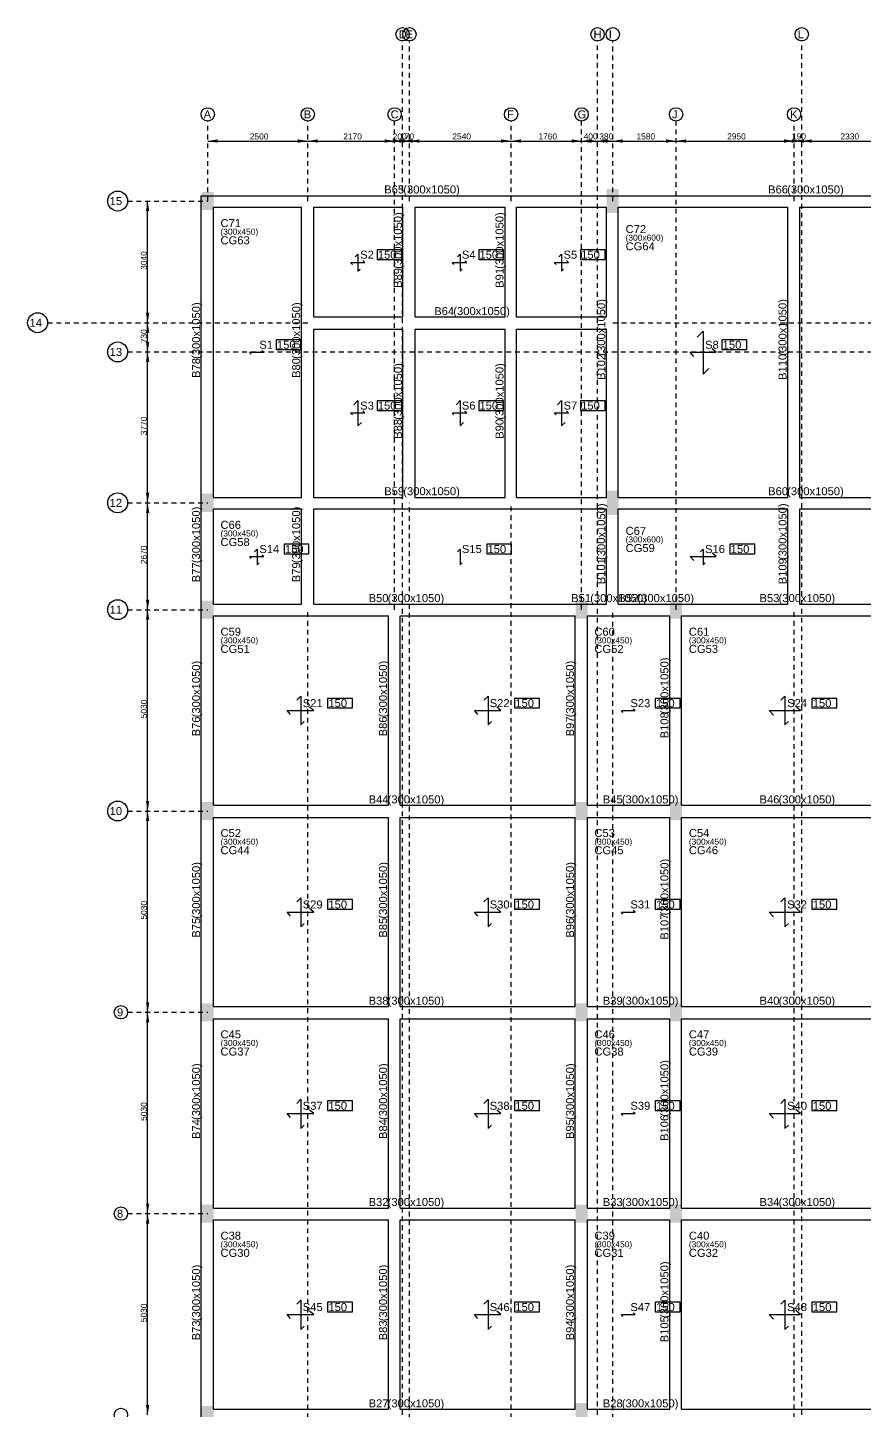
# Model space of a CAD drawing. Extents: x 0 to 98, y 3 to 248.
# Drawn here: x 26.88 to 47.78, y 25.16 to 59.71 of the extents above; entities that cross this region are included whole.
import ezdxf

# ---------------------------------------------------------------- set-up
doc = ezdxf.new("R2010")
doc.units = 0
doc.linetypes.add('ACAD_ISO02W100', pattern=[15, 12, -3])
for name, color, linetype in [('Beam_Dimensions', 3, 'CONTINUOUS'), ('Beam_Name', 3, 'CONTINUOUS'), ('CenterLine', 253, 'CONTINUOUS'), ('Column_Dimensions', 6, 'CONTINUOUS'), ('Column_Group', 6, 'CONTINUOUS'), ('Column_Name', 6, 'CONTINUOUS'), ('Columns', 6, 'CONTINUOUS'), ('Grid_Dimension', 7, 'CONTINUOUS'), ('GridName', 7, 'CONTINUOUS'), ('Layout', 2, 'CONTINUOUS'), ('Slab_Icon', 6, 'CONTINUOUS'), ('Slab_Name', 4, 'CONTINUOUS'), ('Slab_Thick', 4, 'CONTINUOUS')]:
    doc.layers.add(name, color=color, linetype=linetype)
doc.styles.add('STRUDS_Arial', font='ARIAL.TTF', dxfattribs={"height": 0.04})
doc.styles.add('stylebar', font='ARIAL.TTF', dxfattribs={"height": 0.04})

msp = doc.modelspace()

# ---------------------------------------------------------------- linework, layer by layer
at = {"layer": 'CenterLine', "linetype": 'ACAD_ISO02W100', "ltscale": 0.01}
for p, q in [((36.248, 17.35), (36.248, 59.38)), ((36.418, 55.38), (36.418, 59.38)), ((41.118, 17.35), (41.118, 59.38)), ((41.498, 55.38), (41.498, 59.38)), ((46.218, 17.35), (46.218, 59.38)), ((31.378, 55.38), (31.378, 57.38)), ((33.878, 55.38), (33.878, 57.38)), ((36.048, 45.17), (36.048, 57.38)), ((38.958, 55.38), (38.958, 57.38)), ((40.718, 45.17), (40.718, 57.38)), ((43.078, 45.17), (43.078, 57.38)), ((46.028, 55.38), (46.028, 57.38)), ((29.378, 55.38), (31.378, 55.38)), ((27.378, 52.34), (33.878, 52.34)), ((41.498, 52.34), (69.558, 52.34)), ((29.378, 51.61), (59.238, 51.61)), ((29.378, 47.84), (31.378, 47.84)), ((36.418, 3.61), (36.418, 47.84)), ((38.958, 5.61), (38.958, 47.84)), ((29.378, 45.17), (31.378, 45.17)), ((33.878, 5.61), (33.878, 45.17)), ((41.498, 3.61), (41.498, 45.17)), ((46.028, 5.61), (46.028, 45.17)), ((29.378, 40.14), (31.378, 40.14)), ((29.378, 35.11), (31.378, 35.11)), ((29.378, 30.08), (31.378, 30.08))]:
    msp.add_line(p, q, dxfattribs=at)
at = {"layer": 'Columns'}
for points in [[(41.348, 55.08), (41.348, 55.68), (41.648, 55.08), (41.648, 55.68)], [(31.228, 55.155), (31.228, 55.605), (31.528, 55.155), (31.528, 55.605)], [(31.228, 47.615), (31.228, 48.065), (31.528, 47.615), (31.528, 48.065)], [(41.348, 47.54), (41.348, 48.14), (41.648, 47.54), (41.648, 48.14)], [(31.228, 44.945), (31.228, 45.395), (31.528, 44.945), (31.528, 45.395)], [(40.568, 44.945), (40.568, 45.395), (40.868, 44.945), (40.868, 45.395)], [(42.928, 44.945), (42.928, 45.395), (43.228, 44.945), (43.228, 45.395)], [(31.228, 39.915), (31.228, 40.365), (31.528, 39.915), (31.528, 40.365)], [(40.568, 39.915), (40.568, 40.365), (40.868, 39.915), (40.868, 40.365)], [(42.928, 39.915), (42.928, 40.365), (43.228, 39.915), (43.228, 40.365)], [(31.228, 34.885), (31.228, 35.335), (31.528, 34.885), (31.528, 35.335)], [(40.568, 34.885), (40.568, 35.335), (40.868, 34.885), (40.868, 35.335)], [(42.928, 34.885), (42.928, 35.335), (43.228, 34.885), (43.228, 35.335)], [(31.228, 29.855), (31.228, 30.305), (31.528, 29.855), (31.528, 30.305)], [(40.568, 29.855), (40.568, 30.305), (40.868, 29.855), (40.868, 30.305)], [(42.928, 29.855), (42.928, 30.305), (43.228, 29.855), (43.228, 30.305)], [(31.228, 24.825), (31.228, 25.275), (31.528, 24.825), (31.528, 25.275)], [(40.568, 24.75), (40.568, 25.35), (40.868, 24.75), (40.868, 25.35)]]:
    msp.add_solid(points, dxfattribs=at)
at = {"layer": 'Grid_Dimension'}
for p, q in [((31.378, 56.88), (33.878, 56.88)), ((33.878, 56.88), (36.048, 56.88)), ((36.048, 56.88), (36.248, 56.88)), ((36.248, 56.88), (36.418, 56.88)), ((36.418, 56.88), (38.958, 56.88)), ((38.958, 56.88), (40.718, 56.88)), ((40.718, 56.88), (41.118, 56.88)), ((41.118, 56.88), (41.498, 56.88)), ((41.498, 56.88), (43.078, 56.88)), ((43.078, 56.88), (46.028, 56.88)), ((46.028, 56.88), (46.218, 56.88)), ((46.218, 56.88), (48.548, 56.88)), ((29.878, 52.34), (29.878, 55.38)), ((29.878, 51.61), (29.878, 52.34)), ((29.878, 47.84), (29.878, 51.61)), ((29.878, 45.17), (29.878, 47.84)), ((29.878, 40.14), (29.878, 45.17)), ((29.878, 35.11), (29.878, 40.14)), ((29.878, 30.08), (29.878, 35.11)), ((29.878, 25.05), (29.878, 30.08))]:
    msp.add_line(p, q, dxfattribs=at)
for points in [[(31.378, 56.88), (31.628, 56.9216), (31.378, 56.88), (31.628, 56.8384)], [(33.878, 56.88), (33.628, 56.9216), (33.878, 56.88), (33.628, 56.8384)], [(33.878, 56.88), (34.128, 56.9216), (33.878, 56.88), (34.128, 56.8384)], [(36.048, 56.88), (35.798, 56.9216), (36.048, 56.88), (35.798, 56.8384)], [(36.248, 56.88), (35.998, 56.9216), (36.248, 56.88), (35.998, 56.8384)], [(36.048, 56.88), (36.298, 56.9216), (36.048, 56.88), (36.298, 56.8384)], [(36.418, 56.88), (36.168, 56.9216), (36.418, 56.88), (36.168, 56.8384)], [(36.248, 56.88), (36.498, 56.9216), (36.248, 56.88), (36.498, 56.8384)], [(36.418, 56.88), (36.668, 56.9216), (36.418, 56.88), (36.668, 56.8384)], [(38.958, 56.88), (38.708, 56.9216), (38.958, 56.88), (38.708, 56.8384)], [(38.958, 56.88), (39.208, 56.9216), (38.958, 56.88), (39.208, 56.8384)], [(40.718, 56.88), (40.468, 56.9216), (40.718, 56.88), (40.468, 56.8384)], [(40.718, 56.88), (40.968, 56.9216), (40.718, 56.88), (40.968, 56.8384)], [(41.118, 56.88), (40.868, 56.9216), (41.118, 56.88), (40.868, 56.8384)], [(41.118, 56.88), (41.368, 56.9216), (41.118, 56.88), (41.368, 56.8384)], [(41.498, 56.88), (41.248, 56.9216), (41.498, 56.88), (41.248, 56.8384)], [(41.498, 56.88), (41.748, 56.9216), (41.498, 56.88), (41.748, 56.8384)], [(43.078, 56.88), (42.828, 56.9216), (43.078, 56.88), (42.828, 56.8384)], [(43.078, 56.88), (43.328, 56.9216), (43.078, 56.88), (43.328, 56.8384)], [(46.028, 56.88), (45.778, 56.9216), (46.028, 56.88), (45.778, 56.8384)], [(46.218, 56.88), (45.968, 56.9216), (46.218, 56.88), (45.968, 56.8384)], [(46.028, 56.88), (46.278, 56.9216), (46.028, 56.88), (46.278, 56.8384)], [(46.218, 56.88), (46.468, 56.9216), (46.218, 56.88), (46.468, 56.8384)], [(29.878, 55.38), (29.8364, 55.13), (29.878, 55.38), (29.9196, 55.13)], [(29.878, 52.34), (29.8364, 52.59), (29.878, 52.34), (29.9196, 52.59)], [(29.878, 52.34), (29.8364, 52.09), (29.878, 52.34), (29.9196, 52.09)], [(29.878, 51.61), (29.8364, 51.86), (29.878, 51.61), (29.9196, 51.86)], [(29.878, 51.61), (29.8364, 51.36), (29.878, 51.61), (29.9196, 51.36)], [(29.878, 47.84), (29.8364, 48.09), (29.878, 47.84), (29.9196, 48.09)], [(29.878, 47.84), (29.8364, 47.59), (29.878, 47.84), (29.9196, 47.59)], [(29.878, 45.17), (29.8364, 45.42), (29.878, 45.17), (29.9196, 45.42)], [(29.878, 45.17), (29.8364, 44.92), (29.878, 45.17), (29.9196, 44.92)], [(29.878, 40.14), (29.8364, 40.39), (29.878, 40.14), (29.9196, 40.39)], [(29.878, 40.14), (29.8364, 39.89), (29.878, 40.14), (29.9196, 39.89)], [(29.878, 35.11), (29.8364, 35.36), (29.878, 35.11), (29.9196, 35.36)], [(29.878, 35.11), (29.8364, 34.86), (29.878, 35.11), (29.9196, 34.86)], [(29.878, 30.08), (29.8364, 30.33), (29.878, 30.08), (29.9196, 30.33)], [(29.878, 30.08), (29.8364, 29.83), (29.878, 30.08), (29.9196, 29.83)], [(29.878, 25.05), (29.8364, 25.3), (29.878, 25.05), (29.9196, 25.3)]]:
    msp.add_solid(points, dxfattribs=at)
at = {"layer": 'GridName'}
for centre, radius in [((36.248, 59.5464), 0.1664), ((36.418, 59.5464), 0.1664), ((41.118, 59.5464), 0.1664), ((41.498, 59.5464), 0.1664), ((46.218, 59.5464), 0.1664), ((31.378, 57.5464), 0.1664), ((33.878, 57.5464), 0.1664), ((36.048, 57.5464), 0.1664), ((38.958, 57.5464), 0.1664), ((40.718, 57.5464), 0.1664), ((43.078, 57.5464), 0.1664), ((46.028, 57.5464), 0.1664), ((29.1294, 55.38), 0.2486), ((27.1294, 52.34), 0.2486), ((29.1294, 51.61), 0.2486), ((29.1294, 47.84), 0.2486), ((29.1294, 45.17), 0.2486), ((29.1294, 40.14), 0.2486), ((29.2116, 35.11), 0.1664), ((29.2116, 30.08), 0.1664), ((29.2116, 25.05), 0.1664)]:
    msp.add_circle(centre, radius, dxfattribs=at)
at = {"layer": 'Layout'}
for p, q in [((31.2193, 55.5142), (34.0265, 55.5142)), ((31.2193, 47.6881), (31.2193, 55.5142)), ((33.7202, 55.5142), (36.5614, 55.5142)), ((36.2552, 55.5142), (39.0964, 55.5142)), ((38.8072, 55.5142), (41.6314, 55.5142)), ((41.3422, 55.5142), (46.1739, 55.5142)), ((45.8677, 55.5142), (50.6994, 55.5142)), ((31.5255, 55.225), (33.7202, 55.225)), ((31.5255, 47.9773), (31.5255, 55.225)), ((33.7202, 52.1796), (33.7202, 55.225)), ((34.0265, 52.4858), (34.0265, 55.225)), ((34.0265, 55.225), (36.2552, 55.225)), ((36.2552, 52.4858), (36.2552, 55.225)), ((36.5614, 52.4858), (36.5614, 55.225)), ((36.5614, 55.225), (38.8072, 55.225)), ((38.8072, 52.4858), (38.8072, 55.225)), ((39.0964, 52.4858), (39.0964, 55.225)), ((39.0964, 55.225), (41.3422, 55.225)), ((41.3422, 52.4858), (41.3422, 55.225)), ((41.6314, 52.1796), (41.6314, 55.225)), ((41.6314, 55.225), (45.8677, 55.225)), ((45.8677, 47.9773), (45.8677, 55.225)), ((46.1739, 47.9773), (46.1739, 55.225)), ((46.1739, 55.225), (50.3932, 55.225)), ((33.7202, 47.9773), (33.7202, 52.4858)), ((34.0265, 52.4858), (36.2552, 52.4858)), ((34.0265, 47.9773), (34.0265, 52.1796)), ((34.0265, 52.1796), (36.2552, 52.1796)), ((36.2552, 47.9773), (36.2552, 52.1796)), ((36.5614, 52.4858), (38.8072, 52.4858)), ((36.5614, 47.9773), (36.5614, 52.1796)), ((36.5614, 52.1796), (38.8072, 52.1796)), ((38.8072, 47.9773), (38.8072, 52.1796)), ((39.0964, 52.4858), (41.3422, 52.4858)), ((39.0964, 52.1796), (41.3422, 52.1796)), ((39.0964, 47.9773), (39.0964, 52.1796)), ((41.3422, 47.9773), (41.3422, 52.1796)), ((41.6314, 47.9773), (41.6314, 52.4858)), ((31.2193, 45.017), (31.2193, 47.9773)), ((31.5255, 47.9773), (33.7202, 47.9773)), ((31.5255, 47.6881), (33.7202, 47.6881)), ((31.5255, 45.3062), (31.5255, 47.6881)), ((33.7202, 45.3062), (33.7202, 47.6881)), ((34.0265, 47.9773), (36.2552, 47.9773)), ((34.0265, 47.6881), (36.5614, 47.6881)), ((34.0265, 45.3062), (34.0265, 47.6881)), ((36.2552, 47.6881), (39.0964, 47.6881)), ((36.5614, 47.9773), (38.8072, 47.9773)), ((38.8072, 47.6881), (41.3422, 47.6881)), ((39.0964, 47.9773), (41.3422, 47.9773)), ((41.3422, 45.3062), (41.3422, 47.6881)), ((41.6314, 47.9773), (45.8677, 47.9773)), ((41.6314, 47.6881), (45.8677, 47.6881)), ((41.6314, 45.3062), (41.6314, 47.6881)), ((45.8677, 45.3062), (45.8677, 47.6881)), ((46.1739, 47.9773), (50.3932, 47.9773)), ((46.1739, 47.6881), (50.3932, 47.6881)), ((46.1739, 45.3062), (46.1739, 47.6881)), ((31.2193, 39.9811), (31.2193, 45.3062)), ((31.5255, 45.3062), (33.7202, 45.3062)), ((34.0265, 45.3062), (36.1871, 45.3062)), ((35.8979, 45.3062), (40.8658, 45.3062)), ((40.5595, 45.3062), (41.3422, 45.3062)), ((41.6314, 45.3062), (43.2136, 45.3062)), ((42.9244, 45.3062), (45.8677, 45.3062)), ((46.1739, 45.3062), (48.6919, 45.3062)), ((31.5255, 45.017), (34.0265, 45.017)), ((31.5255, 40.2873), (31.5255, 45.017)), ((33.7202, 45.017), (35.8979, 45.017)), ((35.8979, 40.2873), (35.8979, 45.017)), ((36.1871, 45.017), (40.5595, 45.017)), ((36.1871, 40.2873), (36.1871, 45.017)), ((40.5595, 40.2873), (40.5595, 45.017)), ((40.8658, 45.017), (41.6314, 45.017)), ((40.8658, 40.2873), (40.8658, 45.017)), ((41.3422, 45.017), (42.9244, 45.017)), ((42.9244, 40.2873), (42.9244, 45.017)), ((43.2136, 45.017), (46.1739, 45.017)), ((43.2136, 40.2873), (43.2136, 45.017)), ((45.8677, 45.017), (48.3856, 45.017)), ((31.2193, 34.9452), (31.2193, 40.2873)), ((31.5255, 40.2873), (35.8979, 40.2873)), ((36.1871, 40.2873), (40.5595, 40.2873)), ((40.8658, 40.2873), (42.9244, 40.2873)), ((43.2136, 40.2873), (48.3856, 40.2873)), ((31.5255, 39.9811), (35.8979, 39.9811)), ((31.5255, 35.2514), (31.5255, 39.9811)), ((35.8979, 35.2514), (35.8979, 39.9811)), ((36.1871, 39.9811), (40.5595, 39.9811)), ((36.1871, 35.2514), (36.1871, 39.9811)), ((40.5595, 35.2514), (40.5595, 39.9811)), ((40.8658, 39.9811), (42.9244, 39.9811)), ((40.8658, 35.2514), (40.8658, 39.9811)), ((42.9244, 35.2514), (42.9244, 39.9811)), ((43.2136, 39.9811), (48.3856, 39.9811)), ((43.2136, 35.2514), (43.2136, 39.9811)), ((31.2193, 29.9263), (31.2193, 35.2514)), ((31.5255, 35.2514), (35.8979, 35.2514)), ((36.1871, 35.2514), (40.5595, 35.2514)), ((40.8658, 35.2514), (42.9244, 35.2514)), ((43.2136, 35.2514), (48.3856, 35.2514)), ((31.5255, 34.9452), (35.8979, 34.9452)), ((31.5255, 30.2155), (31.5255, 34.9452)), ((35.8979, 30.2155), (35.8979, 34.9452)), ((36.1871, 34.9452), (40.5595, 34.9452)), ((36.1871, 30.2155), (36.1871, 34.9452)), ((40.5595, 30.2155), (40.5595, 34.9452)), ((40.8658, 34.9452), (42.9244, 34.9452)), ((40.8658, 30.2155), (40.8658, 34.9452)), ((42.9244, 30.2155), (42.9244, 34.9452)), ((43.2136, 34.9452), (48.3856, 34.9452)), ((43.2136, 30.2155), (43.2136, 34.9452)), ((31.2193, 24.8904), (31.2193, 30.2155)), ((31.5255, 30.2155), (35.8979, 30.2155)), ((36.1871, 30.2155), (40.5595, 30.2155)), ((40.8658, 30.2155), (42.9244, 30.2155)), ((43.2136, 30.2155), (48.3856, 30.2155)), ((31.5255, 29.9263), (35.8979, 29.9263)), ((31.5255, 25.1966), (31.5255, 29.9263)), ((35.8979, 25.1966), (35.8979, 29.9263)), ((36.1871, 29.9263), (40.5595, 29.9263)), ((36.1871, 25.1966), (36.1871, 29.9263)), ((40.5595, 25.1966), (40.5595, 29.9263)), ((40.8658, 29.9263), (42.9244, 29.9263)), ((40.8658, 25.1966), (40.8658, 29.9263)), ((42.9244, 25.1966), (42.9244, 29.9263)), ((43.2136, 29.9263), (48.3856, 29.9263)), ((43.2136, 25.1966), (43.2136, 29.9263)), ((31.2193, 19.8544), (31.2193, 25.1966)), ((31.5255, 25.1966), (35.8979, 25.1966)), ((36.1871, 25.1966), (40.5595, 25.1966)), ((40.8658, 25.1966), (42.9244, 25.1966)), ((43.2136, 25.1966), (48.3856, 25.1966))]:
    msp.add_line(p, q, dxfattribs=at)
at = {"layer": 'Slab_Icon'}
for p, q in [((35.0643, 53.983), (35.1323, 54.051)), ((35.1323, 54.051), (35.1323, 53.6257)), ((35.3025, 53.8469), (35.2514, 53.8979)), ((37.6163, 53.983), (37.6843, 54.051)), ((37.6843, 54.051), (37.6843, 53.6257)), ((40.1512, 53.983), (40.2193, 54.051)), ((40.2193, 54.051), (40.2193, 53.6257)), ((40.3894, 53.8469), (40.3384, 53.8979)), ((34.9962, 53.7958), (34.9452, 53.8469)), ((34.9452, 53.8469), (35.3025, 53.8469)), ((35.1323, 53.6257), (35.1834, 53.6768)), ((37.5312, 53.7958), (37.4972, 53.8469)), ((37.4972, 53.8469), (37.8544, 53.8469)), ((37.6843, 53.6257), (37.7354, 53.6768)), ((37.8544, 53.8469), (37.8034, 53.8809)), ((40.0832, 53.7958), (40.0321, 53.8469)), ((40.0321, 53.8469), (40.3894, 53.8469)), ((40.2193, 53.6257), (40.2703, 53.6768)), ((43.6049, 51.9754), (43.758, 52.1285)), ((43.758, 52.1285), (43.758, 51.0567)), ((32.4612, 51.5501), (32.4272, 51.6011)), ((32.4272, 51.6011), (32.7845, 51.6011)), ((32.7845, 51.6011), (32.7335, 51.6352)), ((43.5198, 51.4991), (43.4348, 51.6011)), ((43.4348, 51.6011), (44.0813, 51.6011)), ((44.0813, 51.6011), (43.9792, 51.6862)), ((43.758, 51.0567), (43.8941, 51.1928)), ((35.0302, 50.2911), (35.1323, 50.3932)), ((35.1323, 50.3932), (35.1323, 49.7637)), ((35.3025, 50.087), (35.2514, 50.138)), ((37.5822, 50.2911), (37.6843, 50.3932)), ((37.6843, 50.3932), (37.6843, 49.7637)), ((37.8544, 50.087), (37.8034, 50.121)), ((40.1172, 50.2911), (40.2193, 50.3932)), ((40.2193, 50.3932), (40.2193, 49.7637)), ((40.3894, 50.087), (40.3384, 50.138)), ((34.9962, 50.0359), (34.9452, 50.087)), ((34.9452, 50.087), (35.3025, 50.087)), ((35.1323, 49.7637), (35.2174, 49.8488)), ((37.5312, 50.0359), (37.4972, 50.087)), ((37.4972, 50.087), (37.8544, 50.087)), ((37.6843, 49.7637), (37.7694, 49.8488)), ((40.0832, 50.0359), (40.0321, 50.087)), ((40.0321, 50.087), (40.3894, 50.087)), ((40.2193, 49.7637), (40.3043, 49.8488)), ((32.5463, 46.6163), (32.6144, 46.6843)), ((32.6144, 46.6843), (32.6144, 46.293)), ((37.6163, 46.6163), (37.6843, 46.6843)), ((37.6843, 46.6843), (37.6843, 46.293)), ((43.69, 46.6163), (43.758, 46.6843)), ((43.758, 46.6843), (43.758, 46.293)), ((32.4612, 46.4461), (32.4272, 46.4972)), ((32.4272, 46.4972), (32.7845, 46.4972)), ((32.6144, 46.293), (32.6654, 46.344)), ((32.7845, 46.4972), (32.7335, 46.5312)), ((37.6843, 46.293), (37.7354, 46.344)), ((43.5198, 46.3951), (43.4348, 46.4972)), ((43.4348, 46.4972), (44.0813, 46.4972)), ((43.758, 46.293), (43.8091, 46.344)), ((44.0813, 46.4972), (43.9792, 46.5822)), ((33.6011, 42.9074), (33.7032, 43.0095)), ((33.7032, 43.0095), (33.7032, 42.2949)), ((38.2798, 42.9074), (38.3819, 43.0095)), ((38.3819, 43.0095), (38.3819, 42.2949)), ((45.6975, 42.9074), (45.7996, 43.0095)), ((45.7996, 43.0095), (45.7996, 42.2949)), ((33.448, 42.5501), (33.3629, 42.6522)), ((33.3629, 42.6522), (34.0265, 42.6522)), ((34.0265, 42.6522), (33.9244, 42.7372)), ((38.1267, 42.5501), (38.0416, 42.6522)), ((38.0416, 42.6522), (38.7051, 42.6522)), ((38.7051, 42.6522), (38.603, 42.7372)), ((41.7505, 42.6011), (41.7164, 42.6522)), ((41.7164, 42.6522), (42.0567, 42.6522)), ((42.0567, 42.6522), (42.0057, 42.6862)), ((45.5104, 42.5331), (45.4083, 42.6522)), ((45.4083, 42.6522), (46.1909, 42.6522)), ((46.1909, 42.6522), (46.0718, 42.7543)), ((33.7032, 42.2949), (33.7883, 42.38)), ((38.3819, 42.2949), (38.4669, 42.38)), ((45.7996, 42.2949), (45.8847, 42.38)), ((33.6011, 37.8715), (33.7032, 37.9735)), ((33.7032, 37.9735), (33.7032, 37.242)), ((34.0265, 37.6163), (33.9244, 37.7013)), ((38.2798, 37.8715), (38.3819, 37.9735)), ((38.3819, 37.9735), (38.3819, 37.242)), ((38.7051, 37.6163), (38.603, 37.7013)), ((45.6975, 37.8715), (45.7996, 37.9735)), ((45.7996, 37.9735), (45.7996, 37.242)), ((46.1909, 37.6163), (46.0718, 37.7183)), ((33.448, 37.5142), (33.3629, 37.6163)), ((33.3629, 37.6163), (34.0265, 37.6163)), ((33.7032, 37.242), (33.7883, 37.327)), ((38.1267, 37.5142), (38.0416, 37.6163)), ((38.0416, 37.6163), (38.7051, 37.6163)), ((38.3819, 37.242), (38.4669, 37.327)), ((41.7505, 37.5652), (41.7164, 37.6163)), ((41.7164, 37.6163), (42.0567, 37.6163)), ((42.0567, 37.6163), (42.0057, 37.6503)), ((45.5104, 37.4972), (45.4083, 37.6163)), ((45.4083, 37.6163), (46.1909, 37.6163)), ((45.7996, 37.242), (45.8847, 37.327)), ((33.6011, 32.8355), (33.7032, 32.9376)), ((33.7032, 32.9376), (33.7032, 32.2061)), ((38.2798, 32.8355), (38.3819, 32.9376)), ((38.3819, 32.9376), (38.3819, 32.2061)), ((45.6975, 32.8355), (45.7996, 32.9376)), ((45.7996, 32.9376), (45.7996, 32.2061)), ((33.448, 32.4783), (33.3629, 32.5803)), ((33.3629, 32.5803), (34.0265, 32.5803)), ((34.0265, 32.5803), (33.9244, 32.6654)), ((38.1267, 32.4783), (38.0416, 32.5803)), ((38.0416, 32.5803), (38.7051, 32.5803)), ((38.7051, 32.5803), (38.603, 32.6654)), ((41.7505, 32.5293), (41.7164, 32.5803)), ((41.7164, 32.5803), (42.0567, 32.5803)), ((42.0567, 32.5803), (42.0057, 32.6144)), ((45.5104, 32.4612), (45.4083, 32.5803)), ((45.4083, 32.5803), (46.1909, 32.5803)), ((46.1909, 32.5803), (46.0718, 32.6824)), ((33.7032, 32.2061), (33.7883, 32.2911)), ((38.3819, 32.2061), (38.4669, 32.2911)), ((45.7996, 32.2061), (45.8847, 32.2911)), ((33.6011, 27.8166), (33.7032, 27.9187)), ((33.7032, 27.9187), (33.7032, 27.1871)), ((34.0265, 27.5614), (33.9244, 27.6465)), ((38.2798, 27.8166), (38.3819, 27.9187)), ((38.3819, 27.9187), (38.3819, 27.1871)), ((38.7051, 27.5614), (38.603, 27.6465)), ((45.6975, 27.8166), (45.7996, 27.9187)), ((45.7996, 27.9187), (45.7996, 27.1871)), ((46.1909, 27.5614), (46.0718, 27.6635)), ((33.448, 27.4594), (33.3629, 27.5614)), ((33.3629, 27.5614), (34.0265, 27.5614)), ((38.1267, 27.4594), (38.0416, 27.5614)), ((38.0416, 27.5614), (38.7051, 27.5614)), ((41.7505, 27.5104), (41.7164, 27.5614)), ((41.7164, 27.5614), (42.0567, 27.5614)), ((42.0567, 27.5614), (42.0057, 27.5955)), ((45.5104, 27.4423), (45.4083, 27.5614)), ((45.4083, 27.5614), (46.1909, 27.5614)), ((33.7032, 27.1871), (33.7883, 27.2722)), ((38.3819, 27.1871), (38.4669, 27.2722)), ((45.7996, 27.1871), (45.8847, 27.2722))]:
    msp.add_line(p, q, dxfattribs=at)
at = {"layer": 'Slab_Thick'}
for p, q in [((36.228, 54.16), (35.608, 54.16)), ((35.608, 54.16), (35.608, 53.92)), ((35.608, 53.92), (36.228, 53.92)), ((36.228, 53.92), (36.228, 54.16)), ((38.768, 54.16), (38.148, 54.16)), ((38.148, 54.16), (38.148, 53.92)), ((38.148, 53.92), (38.768, 53.92)), ((38.768, 53.92), (38.768, 54.16)), ((41.308, 54.16), (40.688, 54.16)), ((40.688, 54.16), (40.688, 53.92)), ((40.688, 53.92), (41.308, 53.92)), ((41.308, 53.92), (41.308, 54.16)), ((33.708, 51.91), (33.088, 51.91)), ((33.088, 51.91), (33.088, 51.67)), ((33.708, 51.67), (33.708, 51.91)), ((44.843, 51.91), (44.223, 51.91)), ((44.223, 51.91), (44.223, 51.67)), ((44.843, 51.67), (44.843, 51.91)), ((33.088, 51.67), (33.708, 51.67)), ((44.223, 51.67), (44.843, 51.67)), ((36.228, 50.39), (35.608, 50.39)), ((35.608, 50.39), (35.608, 50.15)), ((35.608, 50.15), (36.228, 50.15)), ((36.228, 50.15), (36.228, 50.39)), ((38.768, 50.39), (38.148, 50.39)), ((38.148, 50.39), (38.148, 50.15)), ((38.148, 50.15), (38.768, 50.15)), ((38.768, 50.15), (38.768, 50.39)), ((41.308, 50.39), (40.688, 50.39)), ((40.688, 50.39), (40.688, 50.15)), ((40.688, 50.15), (41.308, 50.15)), ((41.308, 50.15), (41.308, 50.39)), ((33.908, 46.805), (33.288, 46.805)), ((33.288, 46.805), (33.288, 46.565)), ((33.908, 46.565), (33.908, 46.805)), ((38.968, 46.805), (38.348, 46.805)), ((38.348, 46.805), (38.348, 46.565)), ((38.968, 46.565), (38.968, 46.805)), ((45.043, 46.805), (44.423, 46.805)), ((44.423, 46.805), (44.423, 46.565)), ((45.043, 46.565), (45.043, 46.805)), ((33.288, 46.565), (33.908, 46.565)), ((38.348, 46.565), (38.968, 46.565)), ((44.423, 46.565), (45.043, 46.565)), ((34.993, 42.955), (34.373, 42.955)), ((34.373, 42.955), (34.373, 42.715)), ((34.993, 42.715), (34.993, 42.955)), ((39.663, 42.955), (39.043, 42.955)), ((39.043, 42.955), (39.043, 42.715)), ((39.663, 42.715), (39.663, 42.955)), ((43.178, 42.955), (42.558, 42.955)), ((42.558, 42.955), (42.558, 42.715)), ((43.178, 42.715), (43.178, 42.955)), ((47.093, 42.955), (46.473, 42.955)), ((46.473, 42.955), (46.473, 42.715)), ((47.093, 42.715), (47.093, 42.955)), ((34.373, 42.715), (34.993, 42.715)), ((39.043, 42.715), (39.663, 42.715)), ((42.558, 42.715), (43.178, 42.715)), ((46.473, 42.715), (47.093, 42.715)), ((34.993, 37.925), (34.373, 37.925)), ((34.373, 37.925), (34.373, 37.685)), ((34.373, 37.685), (34.993, 37.685)), ((34.993, 37.685), (34.993, 37.925)), ((39.663, 37.925), (39.043, 37.925)), ((39.043, 37.925), (39.043, 37.685)), ((39.043, 37.685), (39.663, 37.685)), ((39.663, 37.685), (39.663, 37.925)), ((43.178, 37.925), (42.558, 37.925)), ((42.558, 37.925), (42.558, 37.685)), ((42.558, 37.685), (43.178, 37.685)), ((43.178, 37.685), (43.178, 37.925)), ((47.093, 37.925), (46.473, 37.925)), ((46.473, 37.925), (46.473, 37.685)), ((46.473, 37.685), (47.093, 37.685)), ((47.093, 37.685), (47.093, 37.925)), ((34.993, 32.895), (34.373, 32.895)), ((34.373, 32.895), (34.373, 32.655)), ((34.993, 32.655), (34.993, 32.895)), ((39.663, 32.895), (39.043, 32.895)), ((39.043, 32.895), (39.043, 32.655)), ((39.663, 32.655), (39.663, 32.895)), ((43.178, 32.895), (42.558, 32.895)), ((42.558, 32.895), (42.558, 32.655)), ((43.178, 32.655), (43.178, 32.895)), ((47.093, 32.895), (46.473, 32.895)), ((46.473, 32.895), (46.473, 32.655)), ((47.093, 32.655), (47.093, 32.895)), ((34.373, 32.655), (34.993, 32.655)), ((39.043, 32.655), (39.663, 32.655)), ((42.558, 32.655), (43.178, 32.655)), ((46.473, 32.655), (47.093, 32.655)), ((34.993, 27.865), (34.373, 27.865)), ((34.373, 27.865), (34.373, 27.625)), ((34.993, 27.625), (34.993, 27.865)), ((39.663, 27.865), (39.043, 27.865)), ((39.043, 27.865), (39.043, 27.625)), ((39.663, 27.625), (39.663, 27.865)), ((43.178, 27.865), (42.558, 27.865)), ((42.558, 27.865), (42.558, 27.625)), ((43.178, 27.625), (43.178, 27.865)), ((47.093, 27.865), (46.473, 27.865)), ((46.473, 27.865), (46.473, 27.625)), ((47.093, 27.625), (47.093, 27.865)), ((34.373, 27.625), (34.993, 27.625)), ((39.043, 27.625), (39.663, 27.625)), ((42.558, 27.625), (43.178, 27.625)), ((46.473, 27.625), (47.093, 27.625))]:
    msp.add_line(p, q, dxfattribs=at)

# ---------------------------------------------------------------- texts
at = {"layer": 'Beam_Dimensions', "style": 'STRUDS_Arial'}
for p in [(36.264, 55.57), (45.854, 55.57), (37.514, 52.53), (36.264, 48.03), (45.854, 48.03), (35.874, 45.36), (40.934, 45.36), (42.114, 45.36), (45.639, 45.36), (35.874, 40.33), (41.724, 40.33), (45.639, 40.33), (35.874, 35.3), (41.724, 35.3), (45.639, 35.3), (35.874, 30.27), (41.724, 30.27), (45.639, 30.27), (35.874, 25.24), (41.724, 25.24)]:
    msp.add_text('(300x1050)', height=0.2, dxfattribs=at).set_placement(p)
for p in [(36.228, 53.686), (38.768, 53.686), (41.308, 51.518), (45.838, 51.518), (31.188, 51.436), (33.688, 51.436), (36.228, 49.916), (38.768, 49.916), (31.188, 46.331), (33.688, 46.331), (41.308, 46.413), (45.838, 46.413), (31.188, 42.481), (35.858, 42.481), (40.528, 42.481), (42.888, 42.563), (31.188, 37.451), (35.858, 37.451), (40.528, 37.451), (42.888, 37.533), (42.888, 32.503), (31.188, 32.421), (35.858, 32.421), (40.528, 32.421), (31.188, 27.391), (35.858, 27.391), (40.528, 27.391), (42.888, 27.473)]:
    msp.add_text('(300x1050)', height=0.2, rotation=90, dxfattribs=at).set_placement(p)
at = {"layer": 'Beam_Name', "style": 'STRUDS_Arial'}
for s, p in [('B65', (35.788, 55.57)), ('B66', (45.378, 55.57)), ('B64', (37.038, 52.53)), ('B59', (35.788, 48.03)), ('B60', (45.378, 48.03)), ('B50', (35.398, 45.36)), ('B51', (40.458, 45.36)), ('B52', (41.638, 45.36)), ('B53', (45.163, 45.36)), ('B44', (35.398, 40.33)), ('B45', (41.248, 40.33)), ('B46', (45.163, 40.33)), ('B38', (35.398, 35.3)), ('B39', (41.248, 35.3)), ('B40', (45.163, 35.3)), ('B32', (35.398, 30.27)), ('B33', (41.248, 30.27)), ('B34', (45.163, 30.27)), ('B27', (35.398, 25.24)), ('B28', (41.248, 25.24))]:
    msp.add_text(s, height=0.2, dxfattribs=at).set_placement(p)
for s, p in [('B89', (36.228, 53.21)), ('B91', (38.768, 53.21)), ('B102', (41.308, 50.91)), ('B110', (45.838, 50.91)), ('B78', (31.188, 50.96)), ('B80', (33.688, 50.96)), ('B88', (36.228, 49.44)), ('B90', (38.768, 49.44)), ('B77', (31.188, 45.855)), ('B79', (33.688, 45.855)), ('B101', (41.308, 45.805)), ('B109', (45.838, 45.805)), ('B108', (42.888, 41.955)), ('B76', (31.188, 42.005)), ('B86', (35.858, 42.005)), ('B97', (40.528, 42.005)), ('B75', (31.188, 36.975)), ('B85', (35.858, 36.975)), ('B96', (40.528, 36.975)), ('B107', (42.888, 36.925)), ('B106', (42.888, 31.895)), ('B74', (31.188, 31.945)), ('B84', (35.858, 31.945)), ('B95', (40.528, 31.945)), ('B73', (31.188, 26.915)), ('B83', (35.858, 26.915)), ('B94', (40.528, 26.915)), ('B105', (42.888, 26.865))]:
    msp.add_text(s, height=0.2, rotation=90, dxfattribs=at).set_placement(p)
at = {"layer": 'Column_Dimensions', "style": 'STRUDS_Arial'}
for s, p in [('(300x450)', (31.698, 54.54)), ('(300x600)', (41.818, 54.39)), ('(300x450)', (31.698, 47)), ('(300x600)', (41.818, 46.85)), ('(300x450)', (31.698, 44.33)), ('(300x450)', (41.038, 44.33)), ('(300x450)', (43.398, 44.33)), ('(300x450)', (31.698, 39.3)), ('(300x450)', (41.038, 39.3)), ('(300x450)', (43.398, 39.3)), ('(300x450)', (31.698, 34.27)), ('(300x450)', (41.038, 34.27)), ('(300x450)', (43.398, 34.27)), ('(300x450)', (31.698, 29.24)), ('(300x450)', (41.038, 29.24)), ('(300x450)', (43.398, 29.24))]:
    msp.add_text(s, height=0.15, dxfattribs=at).set_placement(p)
at = {"layer": 'Column_Group', "style": 'STRUDS_Arial'}
for s, p in [('CG63', (31.698, 54.3)), ('CG64', (41.818, 54.15)), ('CG58', (31.698, 46.76)), ('CG59', (41.818, 46.61)), ('CG51', (31.698, 44.09)), ('CG52', (41.038, 44.09)), ('CG53', (43.398, 44.09)), ('CG44', (31.698, 39.06)), ('CG45', (41.038, 39.06)), ('CG46', (43.398, 39.06)), ('CG37', (31.698, 34.03)), ('CG38', (41.038, 34.03)), ('CG39', (43.398, 34.03)), ('CG30', (31.698, 29)), ('CG31', (41.038, 29)), ('CG32', (43.398, 29))]:
    msp.add_text(s, height=0.2, dxfattribs=at).set_placement(p)
at = {"layer": 'Column_Name', "style": 'STRUDS_Arial'}
for s, p in [('C71', (31.698, 54.73)), ('C72', (41.818, 54.58)), ('C66', (31.698, 47.19)), ('C67', (41.818, 47.04)), ('C59', (31.698, 44.52)), ('C60', (41.038, 44.52)), ('C61', (43.398, 44.52)), ('C52', (31.698, 39.49)), ('C53', (41.038, 39.49)), ('C54', (43.398, 39.49)), ('C45', (31.698, 34.46)), ('C46', (41.038, 34.46)), ('C47', (43.398, 34.46)), ('C38', (31.698, 29.43)), ('C39', (41.038, 29.43)), ('C40', (43.398, 29.43))]:
    msp.add_text(s, height=0.2, dxfattribs=at).set_placement(p)
at = {"layer": 'Grid_Dimension', "style": 'stylebar'}
for s, p in [('2500', (32.43, 56.92)), ('2170', (34.765, 56.92)), ('200', (35.9995, 56.92)), ('170', (36.1845, 56.92)), ('2540', (37.49, 56.92)), ('1760', (39.64, 56.92)), ('400', (40.7695, 56.92)), ('380', (41.1595, 56.92)), ('1580', (42.09, 56.92)), ('2950', (44.355, 56.92)), ('190', (45.9745, 56.92)), ('2330', (47.185, 56.92))]:
    msp.add_text(s, height=0.15, dxfattribs=at).set_placement(p)
for s, p in [('3040', (29.858, 53.662)), ('730', (29.858, 51.8265)), ('3770', (29.858, 49.527)), ('2670', (29.858, 46.307)), ('5030', (29.858, 42.457)), ('5030', (29.858, 37.427)), ('5030', (29.858, 32.397)), ('5030', (29.858, 27.367))]:
    msp.add_text(s, height=0.15, rotation=90, dxfattribs=at).set_placement(p)
at = {"layer": 'GridName', "style": 'STRUDS_Arial'}
for s, p in [('D', (36.148, 59.4464)), ('E', (36.318, 59.4464)), ('H', (41.018, 59.4464)), ('I', (41.398, 59.4464)), ('L', (46.118, 59.4464)), ('A', (31.278, 57.4464)), ('B', (33.778, 57.4464)), ('C', (35.948, 57.4464)), ('F', (38.858, 57.4464)), ('G', (40.618, 57.4464)), ('J', (42.978, 57.4464)), ('K', (45.928, 57.4464)), ('15', (28.9294, 55.28)), ('14', (26.9294, 52.24)), ('13', (28.9294, 51.51)), ('12', (28.9294, 47.74)), ('11', (28.9294, 45.07)), ('10', (28.9294, 40.04)), ('9', (29.1116, 35.01)), ('8', (29.1116, 29.98))]:
    msp.add_text(s, height=0.2, dxfattribs=at).set_placement(p)
at = {"layer": 'Slab_Name', "style": 'STRUDS_Arial'}
for s, p in [('S2', (35.188, 53.94)), ('S4', (37.728, 53.94)), ('S5', (40.268, 53.94)), ('S1', (32.668, 51.69)), ('S8', (43.803, 51.69)), ('S3', (35.188, 50.17)), ('S6', (37.728, 50.17)), ('S7', (40.268, 50.17)), ('S14', (32.668, 46.585)), ('S15', (37.728, 46.585)), ('S16', (43.803, 46.585)), ('S21', (33.753, 42.735)), ('S22', (38.423, 42.735)), ('S23', (41.938, 42.735)), ('S24', (45.853, 42.735)), ('S29', (33.753, 37.705)), ('S30', (38.423, 37.705)), ('S31', (41.938, 37.705)), ('S32', (45.853, 37.705)), ('S37', (33.753, 32.675)), ('S38', (38.423, 32.675)), ('S39', (41.938, 32.675)), ('S40', (45.853, 32.675)), ('S45', (33.753, 27.645)), ('S46', (38.423, 27.645)), ('S47', (41.938, 27.645)), ('S48', (45.853, 27.645))]:
    msp.add_text(s, height=0.2, dxfattribs=at).set_placement(p)
at = {"layer": 'Slab_Thick', "style": 'STRUDS_Arial'}
for p in [(35.628, 53.94), (38.168, 53.94), (40.708, 53.94), (33.108, 51.69), (44.243, 51.69), (35.628, 50.17), (38.168, 50.17), (40.708, 50.17), (33.308, 46.585), (38.368, 46.585), (44.443, 46.585), (34.393, 42.735), (39.063, 42.735), (42.578, 42.735), (46.493, 42.735), (34.393, 37.705), (39.063, 37.705), (42.578, 37.705), (46.493, 37.705), (34.393, 32.675), (39.063, 32.675), (42.578, 32.675), (46.493, 32.675), (34.393, 27.645), (39.063, 27.645), (42.578, 27.645), (46.493, 27.645)]:
    msp.add_text('150', height=0.2, dxfattribs=at).set_placement(p)

doc.saveas('drawing.dxf')
